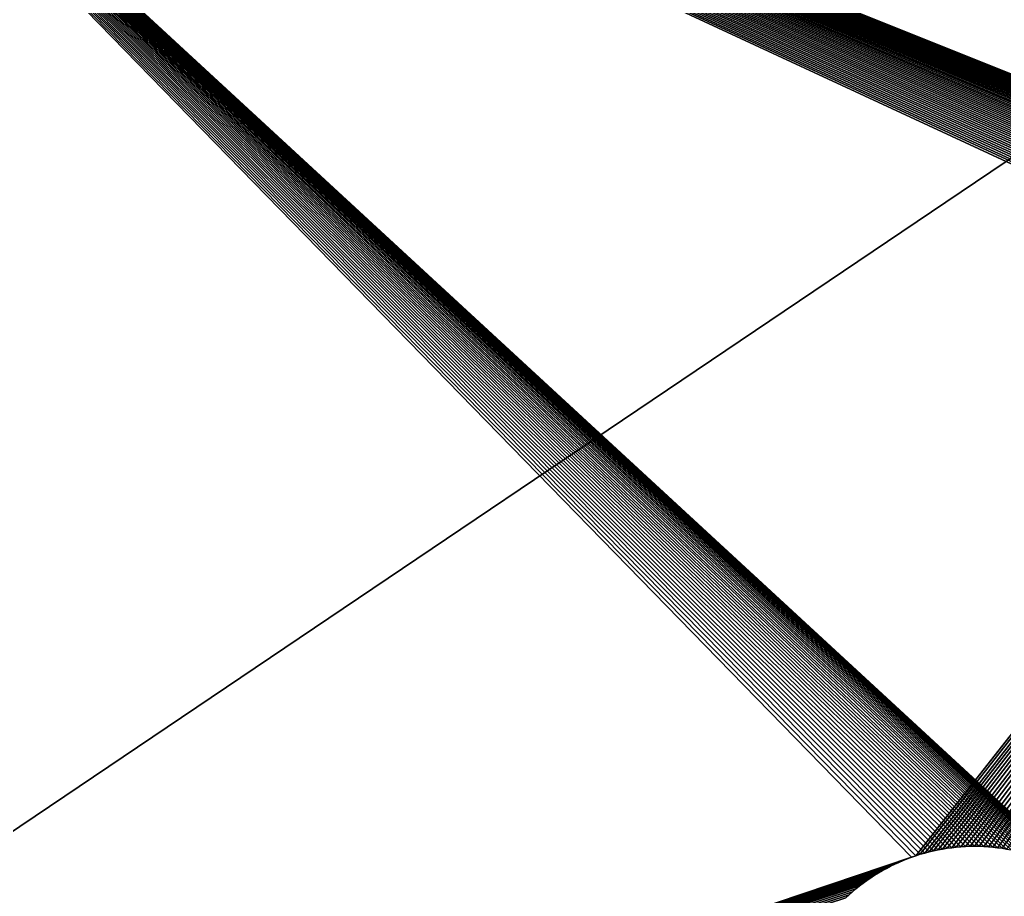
# Model space of a CAD drawing. Extents: x -751 to -532, y 243 to 386.
# Drawn here: x -726.4 to -701.32, y 258.11 to 280.42 of the extents above; entities that cross this region are included whole.
import ezdxf

# ---------------------------------------------------------------- set-up
doc = ezdxf.new("R2010")
doc.units = 0

msp = doc.modelspace()

# ---------------------------------------------------------------- linework, layer by layer
for points in [[(-703.683, 259.105, 3.492), (-737.194, 293.466, 3.492), (-751.477, 242.99, 3.492)], [(-751.477, 242.99, -3.492), (-736.855, 293.454, -3.492), (-676.593, 293.454, -3.492)], [(-751.477, 242.99, -3.492), (-676.593, 293.454, -3.492), (-703.572, 259.143, -3.492)], [(-577.903, 258.302, 3.492), (-736.855, 293.454, 3.492), (-737.194, 293.466, 3.492)], [(-577.992, 258.227, 3.492), (-577.903, 258.302, 3.492), (-737.194, 293.466, 3.492)], [(-578.08, 258.149, 3.492), (-577.992, 258.227, 3.492), (-737.194, 293.466, 3.492)], [(-651.189, 259.064, 3.492), (-578.08, 258.149, 3.492), (-737.194, 293.466, 3.492)], [(-651.298, 259.105, 3.492), (-651.189, 259.064, 3.492), (-737.194, 293.466, 3.492)], [(-651.409, 259.143, 3.492), (-651.298, 259.105, 3.492), (-737.194, 293.466, 3.492)], [(-651.52, 259.178, 3.492), (-651.409, 259.143, 3.492), (-737.194, 293.466, 3.492)], [(-651.633, 259.211, 3.492), (-651.52, 259.178, 3.492), (-737.194, 293.466, 3.492)], [(-651.746, 259.24, 3.492), (-651.633, 259.211, 3.492), (-737.194, 293.466, 3.492)], [(-651.859, 259.267, 3.492), (-651.746, 259.24, 3.492), (-737.194, 293.466, 3.492)], [(-651.974, 259.292, 3.492), (-651.859, 259.267, 3.492), (-737.194, 293.466, 3.492)], [(-652.089, 259.313, 3.492), (-651.974, 259.292, 3.492), (-737.194, 293.466, 3.492)], [(-652.204, 259.331, 3.492), (-652.089, 259.313, 3.492), (-737.194, 293.466, 3.492)], [(-652.32, 259.347, 3.492), (-652.204, 259.331, 3.492), (-737.194, 293.466, 3.492)], [(-652.436, 259.36, 3.492), (-652.32, 259.347, 3.492), (-737.194, 293.466, 3.492)], [(-652.552, 259.37, 3.492), (-652.436, 259.36, 3.492), (-737.194, 293.466, 3.492)], [(-652.669, 259.377, 3.492), (-652.552, 259.37, 3.492), (-737.194, 293.466, 3.492)], [(-652.786, 259.382, 3.492), (-652.669, 259.377, 3.492), (-737.194, 293.466, 3.492)], [(-652.903, 259.383, 3.492), (-652.786, 259.382, 3.492), (-737.194, 293.466, 3.492)], [(-653.02, 259.382, 3.492), (-652.903, 259.383, 3.492), (-737.194, 293.466, 3.492)], [(-653.136, 259.377, 3.492), (-653.02, 259.382, 3.492), (-737.194, 293.466, 3.492)], [(-653.253, 259.37, 3.492), (-653.136, 259.377, 3.492), (-737.194, 293.466, 3.492)], [(-653.37, 259.36, 3.492), (-653.253, 259.37, 3.492), (-737.194, 293.466, 3.492)], [(-653.486, 259.347, 3.492), (-653.37, 259.36, 3.492), (-737.194, 293.466, 3.492)], [(-653.602, 259.331, 3.492), (-653.486, 259.347, 3.492), (-737.194, 293.466, 3.492)], [(-653.717, 259.313, 3.492), (-653.602, 259.331, 3.492), (-737.194, 293.466, 3.492)], [(-653.832, 259.292, 3.492), (-653.717, 259.313, 3.492), (-737.194, 293.466, 3.492)], [(-653.946, 259.267, 3.492), (-653.832, 259.292, 3.492), (-737.194, 293.466, 3.492)], [(-654.06, 259.24, 3.492), (-653.946, 259.267, 3.492), (-737.194, 293.466, 3.492)], [(-654.173, 259.211, 3.492), (-654.06, 259.24, 3.492), (-737.194, 293.466, 3.492)], [(-654.285, 259.178, 3.492), (-654.173, 259.211, 3.492), (-737.194, 293.466, 3.492)], [(-654.397, 259.143, 3.492), (-654.285, 259.178, 3.492), (-737.194, 293.466, 3.492)], [(-654.507, 259.105, 3.492), (-654.397, 259.143, 3.492), (-737.194, 293.466, 3.492)], [(-654.617, 259.064, 3.492), (-654.507, 259.105, 3.492), (-737.194, 293.466, 3.492)], [(-654.725, 259.02, 3.492), (-654.617, 259.064, 3.492), (-737.194, 293.466, 3.492)], [(-654.833, 258.974, 3.492), (-654.725, 259.02, 3.492), (-737.194, 293.466, 3.492)], [(-654.939, 258.926, 3.492), (-654.833, 258.974, 3.492), (-737.194, 293.466, 3.492)], [(-655.044, 258.875, 3.492), (-654.939, 258.926, 3.492), (-737.194, 293.466, 3.492)], [(-655.148, 258.821, 3.492), (-655.044, 258.875, 3.492), (-737.194, 293.466, 3.492)], [(-655.25, 258.764, 3.492), (-655.148, 258.821, 3.492), (-737.194, 293.466, 3.492)], [(-655.351, 258.705, 3.492), (-655.25, 258.764, 3.492), (-737.194, 293.466, 3.492)], [(-655.451, 258.644, 3.492), (-655.351, 258.705, 3.492), (-737.194, 293.466, 3.492)], [(-655.549, 258.58, 3.492), (-655.451, 258.644, 3.492), (-737.194, 293.466, 3.492)], [(-655.645, 258.514, 3.492), (-655.549, 258.58, 3.492), (-737.194, 293.466, 3.492)], [(-655.74, 258.446, 3.492), (-655.645, 258.514, 3.492), (-737.194, 293.466, 3.492)], [(-655.833, 258.375, 3.492), (-655.74, 258.446, 3.492), (-737.194, 293.466, 3.492)], [(-655.924, 258.302, 3.492), (-655.833, 258.375, 3.492), (-737.194, 293.466, 3.492)], [(-656.013, 258.227, 3.492), (-655.924, 258.302, 3.492), (-737.194, 293.466, 3.492)], [(-656.101, 258.149, 3.492), (-656.013, 258.227, 3.492), (-737.194, 293.466, 3.492)], [(-656.187, 258.07, 3.492), (-656.101, 258.149, 3.492), (-737.194, 293.466, 3.492)], [(-656.27, 257.988, 3.492), (-656.187, 258.07, 3.492), (-737.194, 293.466, 3.492)], [(-656.352, 257.904, 3.492), (-656.27, 257.988, 3.492), (-737.194, 293.466, 3.492)], [(-656.432, 257.819, 3.492), (-656.352, 257.904, 3.492), (-737.194, 293.466, 3.492)], [(-656.509, 257.731, 3.492), (-656.432, 257.819, 3.492), (-737.194, 293.466, 3.492)], [(-656.584, 257.642, 3.492), (-656.509, 257.731, 3.492), (-737.194, 293.466, 3.492)], [(-656.657, 257.551, 3.492), (-656.584, 257.642, 3.492), (-737.194, 293.466, 3.492)], [(-656.728, 257.458, 3.492), (-656.657, 257.551, 3.492), (-737.194, 293.466, 3.492)], [(-656.796, 257.363, 3.492), (-656.728, 257.458, 3.492), (-737.194, 293.466, 3.492)], [(-656.863, 257.266, 3.492), (-656.796, 257.363, 3.492), (-737.194, 293.466, 3.492)], [(-656.926, 257.168, 3.492), (-656.863, 257.266, 3.492), (-737.194, 293.466, 3.492)], [(-656.988, 257.069, 3.492), (-656.926, 257.168, 3.492), (-737.194, 293.466, 3.492)], [(-657.047, 256.968, 3.492), (-656.988, 257.069, 3.492), (-737.194, 293.466, 3.492)], [(-657.103, 256.866, 3.492), (-657.047, 256.968, 3.492), (-737.194, 293.466, 3.492)], [(-657.157, 256.762, 3.492), (-657.103, 256.866, 3.492), (-737.194, 293.466, 3.492)], [(-657.208, 256.657, 3.492), (-657.157, 256.762, 3.492), (-737.194, 293.466, 3.492)], [(-657.257, 256.55, 3.492), (-657.208, 256.657, 3.492), (-737.194, 293.466, 3.492)], [(-657.303, 256.443, 3.492), (-657.257, 256.55, 3.492), (-737.194, 293.466, 3.492)], [(-698.967, 258.227, 3.492), (-657.303, 256.443, 3.492), (-737.194, 293.466, 3.492)], [(-699.057, 258.302, 3.492), (-698.967, 258.227, 3.492), (-737.194, 293.466, 3.492)], [(-699.148, 258.375, 3.492), (-699.057, 258.302, 3.492), (-737.194, 293.466, 3.492)], [(-699.241, 258.446, 3.492), (-699.148, 258.375, 3.492), (-737.194, 293.466, 3.492)], [(-699.336, 258.514, 3.492), (-699.241, 258.446, 3.492), (-737.194, 293.466, 3.492)], [(-699.432, 258.58, 3.492), (-699.336, 258.514, 3.492), (-737.194, 293.466, 3.492)], [(-699.53, 258.644, 3.492), (-699.432, 258.58, 3.492), (-737.194, 293.466, 3.492)], [(-699.63, 258.705, 3.492), (-699.53, 258.644, 3.492), (-737.194, 293.466, 3.492)], [(-699.731, 258.764, 3.492), (-699.63, 258.705, 3.492), (-737.194, 293.466, 3.492)], [(-699.833, 258.821, 3.492), (-699.731, 258.764, 3.492), (-737.194, 293.466, 3.492)], [(-699.937, 258.875, 3.492), (-699.833, 258.821, 3.492), (-737.194, 293.466, 3.492)], [(-700.042, 258.926, 3.492), (-699.937, 258.875, 3.492), (-737.194, 293.466, 3.492)], [(-700.148, 258.974, 3.492), (-700.042, 258.926, 3.492), (-737.194, 293.466, 3.492)], [(-700.256, 259.02, 3.492), (-700.148, 258.974, 3.492), (-737.194, 293.466, 3.492)], [(-700.364, 259.064, 3.492), (-700.256, 259.02, 3.492), (-737.194, 293.466, 3.492)], [(-700.474, 259.105, 3.492), (-700.364, 259.064, 3.492), (-737.194, 293.466, 3.492)], [(-700.584, 259.143, 3.492), (-700.474, 259.105, 3.492), (-737.194, 293.466, 3.492)], [(-700.696, 259.178, 3.492), (-700.584, 259.143, 3.492), (-737.194, 293.466, 3.492)], [(-700.808, 259.211, 3.492), (-700.696, 259.178, 3.492), (-737.194, 293.466, 3.492)], [(-700.921, 259.24, 3.492), (-700.808, 259.211, 3.492), (-737.194, 293.466, 3.492)], [(-701.035, 259.267, 3.492), (-700.921, 259.24, 3.492), (-737.194, 293.466, 3.492)], [(-701.149, 259.292, 3.492), (-701.035, 259.267, 3.492), (-737.194, 293.466, 3.492)], [(-701.264, 259.313, 3.492), (-701.149, 259.292, 3.492), (-737.194, 293.466, 3.492)], [(-701.379, 259.331, 3.492), (-701.264, 259.313, 3.492), (-737.194, 293.466, 3.492)], [(-701.495, 259.347, 3.492), (-701.379, 259.331, 3.492), (-737.194, 293.466, 3.492)], [(-701.611, 259.36, 3.492), (-701.495, 259.347, 3.492), (-737.194, 293.466, 3.492)], [(-701.728, 259.37, 3.492), (-701.611, 259.36, 3.492), (-737.194, 293.466, 3.492)], [(-701.844, 259.377, 3.492), (-701.728, 259.37, 3.492), (-737.194, 293.466, 3.492)], [(-701.961, 259.382, 3.492), (-701.844, 259.377, 3.492), (-737.194, 293.466, 3.492)], [(-702.078, 259.383, 3.492), (-701.961, 259.382, 3.492), (-737.194, 293.466, 3.492)], [(-702.195, 259.382, 3.492), (-702.078, 259.383, 3.492), (-737.194, 293.466, 3.492)], [(-702.312, 259.377, 3.492), (-702.195, 259.382, 3.492), (-737.194, 293.466, 3.492)], [(-702.428, 259.37, 3.492), (-702.312, 259.377, 3.492), (-737.194, 293.466, 3.492)], [(-702.545, 259.36, 3.492), (-702.428, 259.37, 3.492), (-737.194, 293.466, 3.492)], [(-702.661, 259.347, 3.492), (-702.545, 259.36, 3.492), (-737.194, 293.466, 3.492)], [(-702.777, 259.331, 3.492), (-702.661, 259.347, 3.492), (-737.194, 293.466, 3.492)], [(-702.892, 259.313, 3.492), (-702.777, 259.331, 3.492), (-737.194, 293.466, 3.492)], [(-703.007, 259.292, 3.492), (-702.892, 259.313, 3.492), (-737.194, 293.466, 3.492)], [(-703.122, 259.267, 3.492), (-703.007, 259.292, 3.492), (-737.194, 293.466, 3.492)], [(-703.235, 259.24, 3.492), (-703.122, 259.267, 3.492), (-737.194, 293.466, 3.492)], [(-703.348, 259.211, 3.492), (-703.235, 259.24, 3.492), (-737.194, 293.466, 3.492)], [(-703.461, 259.178, 3.492), (-703.348, 259.211, 3.492), (-737.194, 293.466, 3.492)], [(-703.572, 259.143, 3.492), (-703.461, 259.178, 3.492), (-737.194, 293.466, 3.492)], [(-703.683, 259.105, 3.492), (-703.572, 259.143, 3.492), (-737.194, 293.466, 3.492)], [(-577.812, 258.375, 3.492), (-639.629, 293.375, 3.492), (-736.855, 293.454, 3.492)], [(-577.903, 258.302, 3.492), (-577.812, 258.375, 3.492), (-736.855, 293.454, 3.492)], [(-676.593, 293.454, -3.492), (-703.461, 259.178, -3.492), (-703.572, 259.143, -3.492)], [(-676.593, 293.454, -3.492), (-703.348, 259.211, -3.492), (-703.461, 259.178, -3.492)], [(-676.593, 293.454, -3.492), (-703.235, 259.24, -3.492), (-703.348, 259.211, -3.492)], [(-676.593, 293.454, -3.492), (-703.122, 259.267, -3.492), (-703.235, 259.24, -3.492)], [(-676.593, 293.454, -3.492), (-703.007, 259.292, -3.492), (-703.122, 259.267, -3.492)], [(-676.593, 293.454, -3.492), (-702.892, 259.313, -3.492), (-703.007, 259.292, -3.492)], [(-676.593, 293.454, -3.492), (-702.777, 259.331, -3.492), (-702.892, 259.313, -3.492)], [(-676.593, 293.454, -3.492), (-702.661, 259.347, -3.492), (-702.777, 259.331, -3.492)], [(-676.593, 293.454, -3.492), (-702.545, 259.36, -3.492), (-702.661, 259.347, -3.492)], [(-676.593, 293.454, -3.492), (-702.428, 259.37, -3.492), (-702.545, 259.36, -3.492)], [(-676.593, 293.454, -3.492), (-702.312, 259.377, -3.492), (-702.428, 259.37, -3.492)], [(-676.593, 293.454, -3.492), (-702.195, 259.382, -3.492), (-702.312, 259.377, -3.492)], [(-676.593, 293.454, -3.492), (-702.078, 259.383, -3.492), (-702.195, 259.382, -3.492)], [(-676.593, 293.454, -3.492), (-701.961, 259.382, -3.492), (-702.078, 259.383, -3.492)], [(-676.593, 293.454, -3.492), (-701.844, 259.377, -3.492), (-701.961, 259.382, -3.492)], [(-676.593, 293.454, -3.492), (-701.728, 259.37, -3.492), (-701.844, 259.377, -3.492)], [(-676.593, 293.454, -3.492), (-701.611, 259.36, -3.492), (-701.728, 259.37, -3.492)], [(-676.593, 293.454, -3.492), (-701.495, 259.347, -3.492), (-701.611, 259.36, -3.492)], [(-676.593, 293.454, -3.492), (-701.379, 259.331, -3.492), (-701.495, 259.347, -3.492)], [(-676.593, 293.454, -3.492), (-701.264, 259.313, -3.492), (-701.379, 259.331, -3.492)], [(-703.007, 259.292, 3.492), (-703.007, 259.292, -3.492), (-702.892, 259.313, -3.492)], [(-703.007, 259.292, 3.492), (-702.892, 259.313, -3.492), (-702.892, 259.313, 3.492)], [(-702.892, 259.313, 3.492), (-702.892, 259.313, -3.492), (-702.777, 259.331, -3.492)], [(-702.892, 259.313, 3.492), (-702.777, 259.331, -3.492), (-702.777, 259.331, 3.492)], [(-702.777, 259.331, 3.492), (-702.777, 259.331, -3.492), (-702.661, 259.347, -3.492)], [(-702.777, 259.331, 3.492), (-702.661, 259.347, -3.492), (-702.661, 259.347, 3.492)], [(-702.661, 259.347, 3.492), (-702.661, 259.347, -3.492), (-702.545, 259.36, -3.492)], [(-702.661, 259.347, 3.492), (-702.545, 259.36, -3.492), (-702.545, 259.36, 3.492)], [(-702.545, 259.36, 3.492), (-702.545, 259.36, -3.492), (-702.428, 259.37, -3.492)], [(-702.545, 259.36, 3.492), (-702.428, 259.37, -3.492), (-702.428, 259.37, 3.492)], [(-702.428, 259.37, 3.492), (-702.428, 259.37, -3.492), (-702.312, 259.377, -3.492)], [(-702.428, 259.37, 3.492), (-702.312, 259.377, -3.492), (-702.312, 259.377, 3.492)], [(-702.312, 259.377, 3.492), (-702.312, 259.377, -3.492), (-702.195, 259.382, -3.492)], [(-702.312, 259.377, 3.492), (-702.195, 259.382, -3.492), (-702.195, 259.382, 3.492)], [(-702.195, 259.382, 3.492), (-702.195, 259.382, -3.492), (-702.078, 259.383, -3.492)], [(-702.195, 259.382, 3.492), (-702.078, 259.383, -3.492), (-702.078, 259.383, 3.492)], [(-702.078, 259.383, 3.492), (-702.078, 259.383, -3.492), (-701.961, 259.382, -3.492)], [(-702.078, 259.383, 3.492), (-701.961, 259.382, -3.492), (-701.961, 259.382, 3.492)], [(-701.961, 259.382, 3.492), (-701.961, 259.382, -3.492), (-701.844, 259.377, -3.492)], [(-701.961, 259.382, 3.492), (-701.844, 259.377, -3.492), (-701.844, 259.377, 3.492)], [(-701.844, 259.377, 3.492), (-701.844, 259.377, -3.492), (-701.728, 259.37, -3.492)], [(-701.844, 259.377, 3.492), (-701.728, 259.37, -3.492), (-701.728, 259.37, 3.492)], [(-701.728, 259.37, 3.492), (-701.728, 259.37, -3.492), (-701.611, 259.36, -3.492)], [(-701.728, 259.37, 3.492), (-701.611, 259.36, -3.492), (-701.611, 259.36, 3.492)], [(-701.611, 259.36, 3.492), (-701.611, 259.36, -3.492), (-701.495, 259.347, -3.492)], [(-701.611, 259.36, 3.492), (-701.495, 259.347, -3.492), (-701.495, 259.347, 3.492)], [(-701.495, 259.347, 3.492), (-701.495, 259.347, -3.492), (-701.379, 259.331, -3.492)], [(-701.495, 259.347, 3.492), (-701.379, 259.331, -3.492), (-701.379, 259.331, 3.492)], [(-701.379, 259.331, 3.492), (-701.379, 259.331, -3.492), (-701.264, 259.313, -3.492)], [(-701.379, 259.331, 3.492), (-701.264, 259.313, -3.492), (-701.264, 259.313, 3.492)], [(-751.477, 242.99, -3.492), (-703.572, 259.143, -3.492), (-703.683, 259.105, -3.492)], [(-751.477, 242.99, -3.492), (-703.683, 259.105, -3.492), (-703.792, 259.064, -3.492)], [(-703.792, 259.064, 3.492), (-703.683, 259.105, 3.492), (-751.477, 242.99, 3.492)], [(-751.477, 242.99, -3.492), (-703.792, 259.064, -3.492), (-703.901, 259.02, -3.492)], [(-703.901, 259.02, 3.492), (-703.792, 259.064, 3.492), (-751.477, 242.99, 3.492)], [(-703.901, 259.02, 3.492), (-703.901, 259.02, -3.492), (-703.792, 259.064, -3.492)], [(-703.901, 259.02, 3.492), (-703.792, 259.064, -3.492), (-703.792, 259.064, 3.492)], [(-703.792, 259.064, 3.492), (-703.792, 259.064, -3.492), (-703.683, 259.105, -3.492)], [(-703.792, 259.064, 3.492), (-703.683, 259.105, -3.492), (-703.683, 259.105, 3.492)], [(-703.683, 259.105, 3.492), (-703.683, 259.105, -3.492), (-703.572, 259.143, -3.492)], [(-703.683, 259.105, 3.492), (-703.572, 259.143, -3.492), (-703.572, 259.143, 3.492)], [(-703.572, 259.143, 3.492), (-703.572, 259.143, -3.492), (-703.461, 259.178, -3.492)], [(-703.572, 259.143, 3.492), (-703.461, 259.178, -3.492), (-703.461, 259.178, 3.492)], [(-703.461, 259.178, 3.492), (-703.461, 259.178, -3.492), (-703.348, 259.211, -3.492)], [(-703.461, 259.178, 3.492), (-703.348, 259.211, -3.492), (-703.348, 259.211, 3.492)], [(-703.348, 259.211, 3.492), (-703.348, 259.211, -3.492), (-703.235, 259.24, -3.492)], [(-703.348, 259.211, 3.492), (-703.235, 259.24, -3.492), (-703.235, 259.24, 3.492)], [(-703.235, 259.24, 3.492), (-703.235, 259.24, -3.492), (-703.122, 259.267, -3.492)], [(-703.235, 259.24, 3.492), (-703.122, 259.267, -3.492), (-703.122, 259.267, 3.492)], [(-703.122, 259.267, 3.492), (-703.122, 259.267, -3.492), (-703.007, 259.292, -3.492)], [(-703.122, 259.267, 3.492), (-703.007, 259.292, -3.492), (-703.007, 259.292, 3.492)], [(-751.477, 242.99, -3.492), (-703.901, 259.02, -3.492), (-704.008, 258.974, -3.492)], [(-704.008, 258.974, 3.492), (-703.901, 259.02, 3.492), (-751.477, 242.99, 3.492)], [(-751.477, 242.99, -3.492), (-704.008, 258.974, -3.492), (-704.114, 258.926, -3.492)], [(-704.114, 258.926, 3.492), (-704.008, 258.974, 3.492), (-751.477, 242.99, 3.492)], [(-751.477, 242.99, -3.492), (-704.114, 258.926, -3.492), (-704.219, 258.875, -3.492)], [(-704.219, 258.875, 3.492), (-704.114, 258.926, 3.492), (-751.477, 242.99, 3.492)], [(-751.477, 242.99, -3.492), (-704.219, 258.875, -3.492), (-704.323, 258.821, -3.492)], [(-704.323, 258.821, 3.492), (-704.219, 258.875, 3.492), (-751.477, 242.99, 3.492)], [(-751.477, 242.99, -3.492), (-704.323, 258.821, -3.492), (-704.426, 258.764, -3.492)], [(-704.426, 258.764, 3.492), (-704.323, 258.821, 3.492), (-751.477, 242.99, 3.492)], [(-704.426, 258.764, 3.492), (-704.426, 258.764, -3.492), (-704.323, 258.821, -3.492)], [(-704.426, 258.764, 3.492), (-704.323, 258.821, -3.492), (-704.323, 258.821, 3.492)], [(-704.323, 258.821, 3.492), (-704.323, 258.821, -3.492), (-704.219, 258.875, -3.492)], [(-704.323, 258.821, 3.492), (-704.219, 258.875, -3.492), (-704.219, 258.875, 3.492)], [(-704.219, 258.875, 3.492), (-704.219, 258.875, -3.492), (-704.114, 258.926, -3.492)], [(-704.219, 258.875, 3.492), (-704.114, 258.926, -3.492), (-704.114, 258.926, 3.492)], [(-704.114, 258.926, 3.492), (-704.114, 258.926, -3.492), (-704.008, 258.974, -3.492)], [(-704.114, 258.926, 3.492), (-704.008, 258.974, -3.492), (-704.008, 258.974, 3.492)], [(-704.008, 258.974, 3.492), (-704.008, 258.974, -3.492), (-703.901, 259.02, -3.492)], [(-704.008, 258.974, 3.492), (-703.901, 259.02, -3.492), (-703.901, 259.02, 3.492)], [(-751.477, 242.99, -3.492), (-704.426, 258.764, -3.492), (-704.526, 258.705, -3.492)], [(-704.526, 258.705, 3.492), (-704.426, 258.764, 3.492), (-751.477, 242.99, 3.492)], [(-751.477, 242.99, -3.492), (-704.526, 258.705, -3.492), (-704.626, 258.644, -3.492)], [(-704.626, 258.644, 3.492), (-704.526, 258.705, 3.492), (-751.477, 242.99, 3.492)], [(-751.477, 242.99, -3.492), (-704.626, 258.644, -3.492), (-704.724, 258.58, -3.492)], [(-704.724, 258.58, 3.492), (-704.626, 258.644, 3.492), (-751.477, 242.99, 3.492)], [(-751.477, 242.99, -3.492), (-704.724, 258.58, -3.492), (-704.82, 258.514, -3.492)], [(-704.82, 258.514, 3.492), (-704.724, 258.58, 3.492), (-751.477, 242.99, 3.492)], [(-704.82, 258.514, 3.492), (-704.82, 258.514, -3.492), (-704.724, 258.58, -3.492)], [(-704.82, 258.514, 3.492), (-704.724, 258.58, -3.492), (-704.724, 258.58, 3.492)], [(-704.724, 258.58, 3.492), (-704.724, 258.58, -3.492), (-704.626, 258.644, -3.492)], [(-704.724, 258.58, 3.492), (-704.626, 258.644, -3.492), (-704.626, 258.644, 3.492)], [(-704.626, 258.644, 3.492), (-704.626, 258.644, -3.492), (-704.526, 258.705, -3.492)], [(-704.626, 258.644, 3.492), (-704.526, 258.705, -3.492), (-704.526, 258.705, 3.492)], [(-704.526, 258.705, 3.492), (-704.526, 258.705, -3.492), (-704.426, 258.764, -3.492)], [(-704.526, 258.705, 3.492), (-704.426, 258.764, -3.492), (-704.426, 258.764, 3.492)], [(-751.477, 242.99, -3.492), (-704.82, 258.514, -3.492), (-704.915, 258.446, -3.492)], [(-704.915, 258.446, 3.492), (-704.82, 258.514, 3.492), (-751.477, 242.99, 3.492)], [(-751.477, 242.99, -3.492), (-704.915, 258.446, -3.492), (-705.008, 258.375, -3.492)], [(-705.008, 258.375, 3.492), (-704.915, 258.446, 3.492), (-751.477, 242.99, 3.492)], [(-751.477, 242.99, -3.492), (-705.008, 258.375, -3.492), (-705.099, 258.302, -3.492)], [(-705.099, 258.302, 3.492), (-705.008, 258.375, 3.492), (-751.477, 242.99, 3.492)], [(-751.477, 242.99, -3.492), (-705.099, 258.302, -3.492), (-705.189, 258.227, -3.492)], [(-705.189, 258.227, 3.492), (-705.099, 258.302, 3.492), (-751.477, 242.99, 3.492)], [(-705.189, 258.227, 3.492), (-705.189, 258.227, -3.492), (-705.099, 258.302, -3.492)], [(-705.189, 258.227, 3.492), (-705.099, 258.302, -3.492), (-705.099, 258.302, 3.492)], [(-705.099, 258.302, 3.492), (-705.099, 258.302, -3.492), (-705.008, 258.375, -3.492)], [(-705.099, 258.302, 3.492), (-705.008, 258.375, -3.492), (-705.008, 258.375, 3.492)], [(-705.008, 258.375, 3.492), (-705.008, 258.375, -3.492), (-704.915, 258.446, -3.492)], [(-705.008, 258.375, 3.492), (-704.915, 258.446, -3.492), (-704.915, 258.446, 3.492)], [(-704.915, 258.446, 3.492), (-704.915, 258.446, -3.492), (-704.82, 258.514, -3.492)], [(-704.915, 258.446, 3.492), (-704.82, 258.514, -3.492), (-704.82, 258.514, 3.492)], [(-751.477, 242.99, -3.492), (-705.189, 258.227, -3.492), (-705.276, 258.149, -3.492)], [(-705.276, 258.149, 3.492), (-705.189, 258.227, 3.492), (-751.477, 242.99, 3.492)], [(-751.477, 242.99, -3.492), (-705.276, 258.149, -3.492), (-705.362, 258.07, -3.492)], [(-705.362, 258.07, 3.492), (-705.276, 258.149, 3.492), (-751.477, 242.99, 3.492)], [(-705.362, 258.07, 3.492), (-705.362, 258.07, -3.492), (-705.276, 258.149, -3.492)], [(-705.362, 258.07, 3.492), (-705.276, 258.149, -3.492), (-705.276, 258.149, 3.492)], [(-705.276, 258.149, 3.492), (-705.276, 258.149, -3.492), (-705.189, 258.227, -3.492)], [(-705.276, 258.149, 3.492), (-705.189, 258.227, -3.492), (-705.189, 258.227, 3.492)]]:
    msp.add_3dface(points)

doc.saveas('drawing.dxf')
